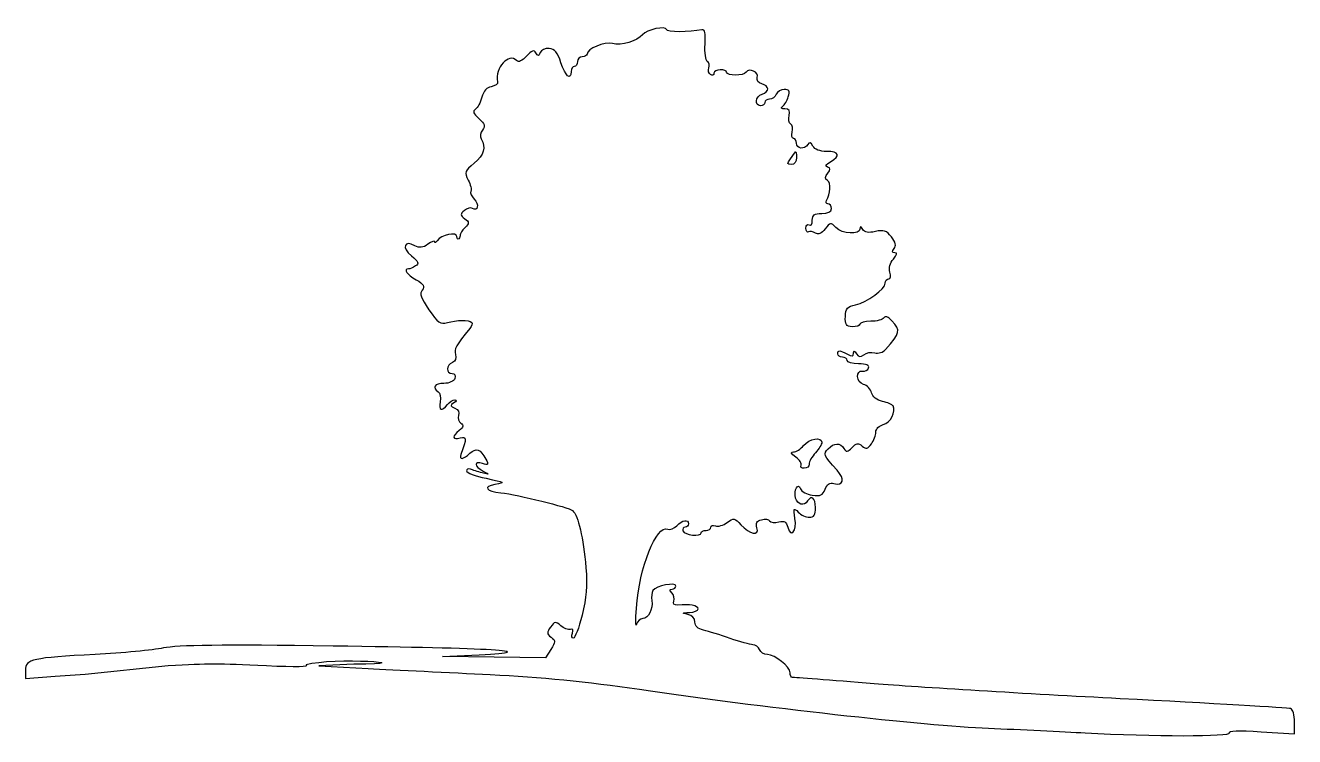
# Model space of a CAD drawing. Header units: centimetres. Extents: x -8.9 to 8.8, y 1 to 11.
import ezdxf

# ---------------------------------------------------------------- set-up
doc = ezdxf.new("R2010")
doc.units = ezdxf.units.CM
doc.header["$MEASUREMENT"] = 0
doc.layers.add('Layer 1', color=7, linetype='Continuous')

msp = doc.modelspace()

# ---------------------------------------------------------------- linework, layer by layer
at = {"layer": 'Layer 1'}
for points, knots in [([(5.89707, 1.06905), (5.59174, 1.0864), (4.98218, 1.11576), (4.5425, 1.13429), (4.5425, 1.13429), (3.66292, 1.17137), (1.31806, 1.43298), (-0.34284, 1.67935), (-0.34284, 1.67935), (-1.08365, 1.78924), (-1.72028, 1.85237), (-2.43021, 1.88636), (-2.43021, 1.88636), (-2.99202, 1.91325), (-3.76147, 1.95119), (-4.14008, 1.97067), (-4.14008, 1.97067), (-4.14008, 1.97067), (-4.82847, 2.00608), (-4.82847, 2.00608), (-4.82847, 2.00608), (-4.82847, 2.00608), (-4.33994, 2.03136), (-4.33994, 2.03136), (-4.33994, 2.03136), (-3.28817, 2.03886), (-4.64489, 2.13424), (-5.00612, 2.02499), (-5.00612, 2.02499), (-4.94871, 1.997), (-5.14509, 1.99226), (-5.56127, 2.0116), (-5.56127, 2.0116), (-6.25288, 2.04373), (-6.35882, 2.04377), (-6.93805, 2.0121), (-6.93805, 2.0121), (-6.93805, 2.0121), (-8.10164, 1.89286), (-8.10164, 1.89286), (-8.10164, 1.89286), (-8.10164, 1.89286), (-8.51911, 1.86262), (-8.51911, 1.86262), (-8.51911, 1.86262), (-8.51911, 1.86262), (-8.93658, 1.83238), (-8.93658, 1.83238), (-8.93658, 1.83238), (-8.93658, 1.83238), (-8.93658, 1.94784), (-8.93658, 1.94784), (-8.93658, 1.94784), (-8.93658, 2.09961), (-8.83531, 2.12237), (-7.95951, 2.16738), (-7.95951, 2.16738), (-7.5809, 2.18684), (-7.15121, 2.22759), (-7.00465, 2.25793), (-7.00465, 2.25793), (-6.80715, 2.29882), (-6.19213, 2.30589), (-4.6286, 2.28525), (-4.6286, 2.28525), (-2.40172, 2.25586), (-1.63989, 2.21063), (-2.58564, 2.16397), (-2.58564, 2.16397), (-2.58564, 2.16397), (-3.09638, 2.13877), (-3.09638, 2.13877), (-3.09638, 2.13877), (-3.09638, 2.13877), (-2.37571, 2.12964), (-2.37571, 2.12964), (-2.37571, 2.12964), (-2.37571, 2.12964), (-1.65504, 2.12051), (-1.65504, 2.12051), (-1.65504, 2.12051), (-1.65504, 2.12051), (-1.58119, 2.23666), (-1.58119, 2.23666), (-1.58119, 2.23666), (-1.51376, 2.34272), (-1.51349, 2.35763), (-1.57812, 2.4083), (-1.57812, 2.4083), (-1.64018, 2.45696), (-1.64103, 2.4746), (-1.58503, 2.55164), (-1.58503, 2.55164), (-1.52712, 2.6313), (-1.51386, 2.63293), (-1.44274, 2.56906), (-1.44274, 2.56906), (-1.3996, 2.53032), (-1.33932, 2.50796), (-1.30877, 2.51936), (-1.30877, 2.51936), (-1.27322, 2.53263), (-1.26294, 2.514), (-1.28021, 2.46762), (-1.28021, 2.46762), (-1.29505, 2.42776), (-1.28893, 2.39514), (-1.26659, 2.39514), (-1.26659, 2.39514), (-1.24426, 2.39514), (-1.18934, 2.54075), (-1.14455, 2.71872), (-1.14455, 2.71872), (-1.08313, 2.96276), (-1.06998, 3.12602), (-1.09105, 3.38285), (-1.09105, 3.38285), (-1.12518, 3.79893), (-1.19892, 4.11472), (-1.27769, 4.1821), (-1.27769, 4.1821), (-1.33462, 4.23079), (-2.0397, 4.4065), (-2.28257, 4.43252), (-2.28257, 4.43252), (-2.49015, 4.45476), (-2.53555, 4.52012), (-2.36358, 4.54913), (-2.36358, 4.54913), (-2.21507, 4.57419), (-2.22052, 4.57804), (-2.48571, 4.63548), (-2.48571, 4.63548), (-2.63838, 4.66855), (-2.76329, 4.71572), (-2.76329, 4.74031), (-2.76329, 4.74031), (-2.76329, 4.7649), (-2.73831, 4.77535), (-2.70777, 4.76352), (-2.70777, 4.76352), (-2.67724, 4.75169), (-2.60229, 4.72878), (-2.54122, 4.71261), (-2.54122, 4.71261), (-2.43227, 4.68375), (-2.43206, 4.6842), (-2.53012, 4.73621), (-2.53012, 4.73621), (-2.65593, 4.80295), (-2.66143, 4.8832), (-2.53741, 4.84264), (-2.53741, 4.84264), (-2.45538, 4.81581), (-2.45032, 4.82302), (-2.49324, 4.90566), (-2.49324, 4.90566), (-2.56554, 5.04488), (-2.62679, 5.06708), (-2.71407, 4.98568), (-2.71407, 4.98568), (-2.80784, 4.89822), (-2.86967, 4.89045), (-2.84075, 4.96975), (-2.84075, 4.96975), (-2.75743, 5.19824), (-2.75856, 5.22564), (-2.85029, 5.20092), (-2.85029, 5.20092), (-2.96145, 5.17096), (-2.96795, 5.22439), (-2.86322, 5.30712), (-2.86322, 5.30712), (-2.8025, 5.35508), (-2.79797, 5.37701), (-2.84252, 5.40737), (-2.84252, 5.40737), (-2.87388, 5.42874), (-2.88772, 5.47797), (-2.87328, 5.51676), (-2.87328, 5.51676), (-2.85725, 5.55981), (-2.87782, 5.59947), (-2.92605, 5.61855), (-2.92605, 5.61855), (-2.99339, 5.64518), (-2.99541, 5.6561), (-2.93971, 5.69241), (-2.93971, 5.69241), (-2.90375, 5.71584), (-2.89687, 5.73533), (-2.92441, 5.73572), (-2.92441, 5.73572), (-2.95195, 5.73609), (-2.99937, 5.70553), (-3.02978, 5.66776), (-3.02978, 5.66776), (-3.11098, 5.56692), (-3.1535, 5.58399), (-3.13047, 5.70817), (-3.13047, 5.70817), (-3.11934, 5.76815), (-3.13211, 5.83116), (-3.15883, 5.84818), (-3.15883, 5.84818), (-3.24899, 5.90561), (-3.20828, 5.96527), (-3.07894, 5.96527), (-3.07894, 5.96527), (-3.0057, 5.96527), (-2.93946, 5.99479), (-2.92489, 6.03393), (-2.92489, 6.03393), (-2.90932, 6.07575), (-2.92481, 6.10259), (-2.96455, 6.10259), (-2.96455, 6.10259), (-3.05163, 6.10259), (-3.04818, 6.22283), (-2.96009, 6.25767), (-2.96009, 6.25767), (-2.91641, 6.27494), (-2.90007, 6.31658), (-2.91629, 6.36926), (-2.91629, 6.36926), (-2.93973, 6.44538), (-2.91074, 6.49811), (-2.71523, 6.73495), (-2.71523, 6.73495), (-2.68789, 6.76807), (-2.67623, 6.80621), (-2.68932, 6.81971), (-2.68932, 6.81971), (-2.72456, 6.85602), (-2.90295, 6.85477), (-3.03073, 6.81731), (-3.03073, 6.81731), (-3.12842, 6.78867), (-3.16128, 6.81163), (-3.2881, 6.99705), (-3.2881, 6.99705), (-3.40222, 7.1639), (-3.42246, 7.22331), (-3.38223, 7.27328), (-3.38223, 7.27328), (-3.34134, 7.32405), (-3.35886, 7.35329), (-3.46877, 7.41777), (-3.46877, 7.41777), (-3.59808, 7.49362), (-3.64897, 7.56638), (-3.57382, 7.56796), (-3.57382, 7.56796), (-3.5555, 7.56833), (-3.5113, 7.5877), (-3.4756, 7.61097), (-3.4756, 7.61097), (-3.4223, 7.64571), (-3.4328, 7.67121), (-3.53428, 7.75347), (-3.53428, 7.75347), (-3.6736, 7.86641), (-3.63535, 7.97671), (-3.48552, 7.89407), (-3.48552, 7.89407), (-3.42073, 7.85833), (-3.37459, 7.8637), (-3.3031, 7.91531), (-3.3031, 7.91531), (-3.25047, 7.9533), (-3.2071, 7.96777), (-3.20673, 7.94746), (-3.20673, 7.94746), (-3.20638, 7.92715), (-3.19117, 7.93465), (-3.17298, 7.96412), (-3.17298, 7.96412), (-3.12247, 8.04596), (-2.89653, 8.0935), (-2.89653, 8.0223), (-2.89653, 8.0223), (-2.89653, 7.9902), (-2.88487, 7.97595), (-2.87062, 7.99064), (-2.87062, 7.99064), (-2.85637, 8.00532), (-2.84709, 8.03009), (-2.85, 8.04567), (-2.85, 8.04567), (-2.85291, 8.06125), (-2.82381, 8.10645), (-2.78533, 8.1461), (-2.78533, 8.1461), (-2.72166, 8.21172), (-2.72188, 8.2231), (-2.78776, 8.27274), (-2.78776, 8.27274), (-2.85289, 8.32182), (-2.85326, 8.33317), (-2.79146, 8.38603), (-2.79146, 8.38603), (-2.75368, 8.41834), (-2.7033, 8.43237), (-2.67949, 8.4172), (-2.67949, 8.4172), (-2.60258, 8.36821), (-2.58261, 8.47299), (-2.65469, 8.54728), (-2.65469, 8.54728), (-2.69311, 8.58688), (-2.7143, 8.63636), (-2.70178, 8.65724), (-2.70178, 8.65724), (-2.68926, 8.67812), (-2.70581, 8.74843), (-2.73857, 8.8135), (-2.73857, 8.8135), (-2.79425, 8.92411), (-2.78881, 8.93944), (-2.65482, 9.04954), (-2.65482, 9.04954), (-2.51585, 9.16373), (-2.48597, 9.26891), (-2.55826, 9.38946), (-2.55826, 9.38946), (-2.57765, 9.4218), (-2.56908, 9.47794), (-2.53905, 9.51523), (-2.53905, 9.51523), (-2.49493, 9.57002), (-2.5043, 9.60001), (-2.58932, 9.676), (-2.58932, 9.676), (-2.66678, 9.74524), (-2.67934, 9.77864), (-2.63785, 9.80507), (-2.63785, 9.80507), (-2.60706, 9.82468), (-2.56639, 9.90076), (-2.54746, 9.97413), (-2.54746, 9.97413), (-2.52464, 10.06261), (-2.47999, 10.11252), (-2.41491, 10.12233), (-2.41491, 10.12233), (-2.36093, 10.13046), (-2.32146, 10.16136), (-2.32718, 10.19099), (-2.32718, 10.19099), (-2.3652, 10.38771), (-2.17302, 10.60229), (-2.06162, 10.48749), (-2.06162, 10.48749), (-2.03393, 10.45895), (-1.98451, 10.48096), (-1.92265, 10.54938), (-1.92265, 10.54938), (-1.84827, 10.63166), (-1.8185, 10.64196), (-1.79042, 10.59513), (-1.79042, 10.59513), (-1.7609, 10.5459), (-1.74967, 10.54678), (-1.72991, 10.59985), (-1.72991, 10.59985), (-1.71657, 10.63569), (-1.65997, 10.66154), (-1.60413, 10.6573), (-1.60413, 10.6573), (-1.5271, 10.65145), (-1.48772, 10.60353), (-1.44086, 10.45867), (-1.44086, 10.45867), (-1.38029, 10.27141), (-1.29768, 10.20087), (-1.29768, 10.3364), (-1.29768, 10.3364), (-1.29768, 10.37416), (-1.2777, 10.40506), (-1.25327, 10.40506), (-1.25327, 10.40506), (-1.22884, 10.40506), (-1.20886, 10.43596), (-1.20886, 10.47372), (-1.20886, 10.47372), (-1.20886, 10.51148), (-1.17888, 10.54238), (-1.14224, 10.54238), (-1.14224, 10.54238), (-1.1056, 10.54238), (-1.07562, 10.55854), (-1.07562, 10.57828), (-1.07562, 10.57828), (-1.07562, 10.6536), (-0.82984, 10.75664), (-0.72032, 10.72723), (-0.72032, 10.72723), (-0.59831, 10.69446), (-0.36816, 10.76182), (-0.2984, 10.85072), (-0.2984, 10.85072), (-0.24269, 10.92172), (0.03469, 10.98141), (0.03469, 10.9224), (0.03469, 10.9224), (0.03469, 10.88486), (0.36052, 10.88264), (0.5315, 10.91902), (0.5315, 10.91902), (0.57447, 10.92816), (0.58643, 10.87515), (0.57691, 10.71789), (0.57691, 10.71789), (0.5698, 10.60044), (0.58391, 10.49165), (0.60828, 10.47613), (0.60828, 10.47613), (0.63265, 10.46061), (0.6421, 10.41976), (0.62929, 10.38535), (0.62929, 10.38535), (0.61648, 10.35094), (0.62736, 10.30919), (0.65344, 10.29257), (0.65344, 10.29257), (0.67953, 10.27595), (0.70088, 10.28417), (0.70088, 10.31083), (0.70088, 10.31083), (0.70088, 10.33749), (0.74085, 10.3593), (0.7897, 10.3593), (0.7897, 10.3593), (0.83856, 10.3593), (0.87854, 10.34385), (0.87856, 10.32497), (0.87856, 10.32497), (0.87856, 10.27103), (1.11918, 10.27047), (1.15148, 10.32433), (1.15148, 10.32433), (1.1932, 10.39391), (1.33643, 10.32502), (1.30812, 10.24899), (1.30812, 10.24899), (1.29408, 10.21129), (1.31943, 10.17578), (1.37013, 10.16212), (1.37013, 10.16212), (1.47864, 10.13288), (1.48104, 10.05329), (1.37446, 10.01843), (1.37446, 10.01843), (1.28113, 9.9879), (1.26309, 9.85581), (1.35225, 9.85581), (1.35225, 9.85581), (1.38482, 9.85581), (1.41147, 9.87641), (1.41147, 9.90158), (1.41147, 9.90158), (1.41147, 9.92675), (1.44208, 9.94735), (1.47948, 9.94735), (1.47948, 9.94735), (1.51689, 9.94735), (1.559, 9.97825), (1.57306, 10.01601), (1.57306, 10.01601), (1.58712, 10.05377), (1.6378, 10.08467), (1.68569, 10.08467), (1.68569, 10.08467), (1.75561, 10.08467), (1.76662, 10.06439), (1.74157, 9.98169), (1.74157, 9.98169), (1.72442, 9.92505), (1.6881, 9.86357), (1.66086, 9.84508), (1.66086, 9.84508), (1.63053, 9.82449), (1.64346, 9.81118), (1.69423, 9.81075), (1.69423, 9.81075), (1.75513, 9.81023), (1.77097, 9.78577), (1.75391, 9.71855), (1.75391, 9.71855), (1.74114, 9.66823), (1.75054, 9.61441), (1.7748, 9.59896), (1.7748, 9.59896), (1.79906, 9.58351), (1.80905, 9.53199), (1.797, 9.48449), (1.797, 9.48449), (1.78495, 9.43698), (1.7932, 9.39811), (1.81534, 9.39811), (1.81534, 9.39811), (1.83748, 9.39811), (1.85559, 9.36721), (1.85559, 9.32945), (1.85559, 9.32945), (1.85559, 9.24927), (1.96937, 9.2371), (2.01456, 9.31244), (2.01456, 9.31244), (2.03573, 9.34775), (2.05833, 9.34051), (2.08601, 9.28955), (2.08601, 9.28955), (2.11121, 9.24315), (2.18432, 9.21502), (2.27972, 9.21502), (2.27972, 9.21502), (2.45526, 9.21502), (2.47876, 9.15196), (2.33314, 9.07165), (2.33314, 9.07165), (2.26858, 9.03604), (2.25355, 9.00965), (2.29058, 8.99693), (2.29058, 8.99693), (2.33602, 8.98132), (2.33658, 8.96329), (2.29332, 8.90957), (2.29332, 8.90957), (2.25209, 8.85837), (2.25144, 8.83383), (2.29065, 8.80886), (2.29065, 8.80886), (2.34078, 8.77693), (2.33345, 8.62174), (2.27741, 8.52829), (2.27741, 8.52829), (2.26237, 8.50321), (2.27123, 8.48269), (2.2971, 8.48269), (2.2971, 8.48269), (2.32297, 8.48269), (2.34413, 8.45179), (2.34413, 8.41403), (2.34413, 8.41403), (2.34413, 8.36826), (2.29972, 8.34537), (2.21089, 8.34537), (2.21089, 8.34537), (2.10599, 8.34537), (2.07765, 8.32533), (2.07765, 8.25113), (2.07765, 8.25113), (2.07765, 8.1993), (2.05766, 8.16962), (2.03324, 8.18517), (2.03324, 8.18517), (2.00881, 8.20073), (1.98883, 8.18013), (1.98883, 8.1394), (1.98883, 8.1394), (1.98883, 8.09867), (2.00477, 8.0755), (2.02426, 8.08791), (2.02426, 8.08791), (2.04375, 8.10032), (2.08697, 8.0931), (2.12032, 8.07186), (2.12032, 8.07186), (2.16057, 8.04622), (2.20645, 8.0657), (2.25682, 8.12981), (2.25682, 8.12981), (2.32823, 8.2207), (2.33713, 8.2218), (2.4082, 8.14856), (2.4082, 8.14856), (2.49594, 8.05814), (2.74351, 8.04297), (2.74452, 8.12796), (2.74452, 8.12796), (2.74502, 8.17005), (2.75529, 8.16876), (2.78338, 8.12307), (2.78338, 8.12307), (2.80984, 8.08003), (2.86447, 8.07068), (2.9613, 8.09259), (2.9613, 8.09259), (3.07568, 8.11848), (3.11629, 8.10483), (3.18506, 8.01738), (3.18506, 8.01738), (3.24508, 7.94106), (3.25594, 7.8942), (3.22308, 7.85333), (3.22308, 7.85333), (3.1904, 7.81268), (3.1935, 7.79612), (3.23381, 7.79612), (3.23381, 7.79612), (3.27266, 7.79612), (3.26612, 7.76831), (3.21304, 7.70786), (3.21304, 7.70786), (3.16353, 7.65148), (3.14608, 7.58535), (3.16474, 7.52478), (3.16474, 7.52478), (3.18183, 7.46929), (3.17428, 7.42996), (3.14654, 7.42996), (3.14654, 7.42996), (3.12047, 7.42996), (3.09913, 7.40294), (3.09913, 7.36991), (3.09913, 7.36991), (3.09913, 7.28609), (2.84382, 7.10035), (2.68159, 7.06616), (2.68159, 7.06616), (2.56988, 7.04261), (2.54538, 7.01422), (2.53991, 6.90199), (2.53991, 6.90199), (2.53443, 6.78946), (2.55128, 6.76516), (2.63856, 6.75968), (2.63856, 6.75968), (2.69646, 6.75605), (2.74383, 6.7715), (2.74383, 6.79401), (2.74383, 6.79401), (2.74383, 6.81652), (2.8126, 6.83494), (2.89665, 6.83494), (2.89665, 6.83494), (2.9807, 6.83494), (3.06275, 6.85709), (3.07898, 6.88416), (3.07898, 6.88416), (3.09791, 6.91572), (3.13867, 6.89999), (3.19263, 6.8403), (3.19263, 6.8403), (3.31592, 6.70392), (3.3094, 6.67464), (3.1036, 6.44074), (3.1036, 6.44074), (3.06794, 6.40021), (3.00269, 6.38057), (2.95047, 6.39464), (2.95047, 6.39464), (2.90042, 6.40813), (2.83193, 6.39561), (2.79826, 6.36681), (2.79826, 6.36681), (2.75151, 6.32683), (2.72752, 6.32998), (2.6967, 6.38017), (2.6967, 6.38017), (2.6672, 6.42822), (2.65617, 6.43007), (2.65567, 6.38706), (2.65567, 6.38706), (2.65517, 6.34311), (2.63327, 6.34021), (2.56909, 6.37562), (2.56909, 6.37562), (2.46167, 6.43487), (2.43294, 6.43521), (2.43294, 6.37723), (2.43294, 6.37723), (2.43294, 6.35206), (2.46292, 6.33146), (2.49956, 6.33146), (2.49956, 6.33146), (2.5362, 6.33146), (2.56618, 6.31086), (2.56618, 6.28569), (2.56618, 6.28569), (2.56618, 6.26052), (2.63779, 6.23992), (2.72532, 6.23992), (2.72532, 6.23992), (2.83338, 6.23992), (2.87823, 6.22155), (2.86505, 6.18271), (2.86505, 6.18271), (2.85437, 6.15124), (2.81698, 6.13054), (2.78196, 6.13671), (2.78196, 6.13671), (2.68107, 6.15448), (2.69308, 5.97768), (2.79462, 5.95031), (2.79462, 5.95031), (2.84359, 5.93711), (2.89419, 5.88477), (2.90708, 5.83399), (2.90708, 5.83399), (2.92106, 5.77891), (2.98223, 5.72996), (3.05872, 5.71264), (3.05872, 5.71264), (3.12924, 5.69668), (3.19619, 5.66818), (3.2075, 5.64931), (3.2075, 5.64931), (3.25343, 5.57271), (3.17063, 5.4133), (3.07161, 5.38769), (3.07161, 5.38769), (3.01211, 5.3723), (2.96589, 5.32632), (2.96589, 5.28251), (2.96589, 5.28251), (2.96589, 5.2397), (2.93807, 5.16547), (2.90408, 5.11756), (2.90408, 5.11756), (2.85351, 5.04628), (2.83013, 5.04082), (2.77555, 5.08751), (2.77555, 5.08751), (2.72139, 5.13384), (2.69465, 5.12996), (2.63348, 5.06692), (2.63348, 5.06692), (2.56999, 5.00149), (2.55202, 4.99944), (2.51936, 5.0539), (2.51936, 5.0539), (2.46915, 5.13763), (2.38367, 5.13608), (2.29843, 5.04988), (2.29843, 5.04988), (2.22607, 4.97672), (2.23296, 4.9603), (2.42424, 4.74978), (2.42424, 4.74978), (2.53754, 4.62509), (2.51473, 4.52565), (2.38109, 4.56167), (2.38109, 4.56167), (2.32035, 4.57804), (2.28355, 4.55432), (2.25668, 4.48147), (2.25668, 4.48147), (2.2254, 4.39668), (2.19316, 4.38186), (2.07794, 4.39928), (2.07794, 4.39928), (2.00063, 4.41097), (1.92618, 4.45059), (1.91251, 4.48731), (1.91251, 4.48731), (1.87655, 4.58388), (1.81581, 4.46942), (1.84402, 4.35825), (1.84402, 4.35825), (1.86746, 4.26586), (1.96569, 4.24192), (2.01104, 4.31755), (2.01104, 4.31755), (2.06514, 4.40777), (2.12207, 4.36084), (2.12207, 4.22601), (2.12207, 4.22601), (2.12207, 4.12091), (2.10198, 4.0887), (2.03642, 4.0887), (2.03642, 4.0887), (1.98931, 4.0887), (1.91922, 4.12121), (1.88067, 4.16095), (1.88067, 4.16095), (1.81681, 4.22677), (1.81276, 4.21898), (1.8352, 4.07346), (1.8352, 4.07346), (1.86288, 3.89395), (1.77682, 3.7875), (1.73554, 3.95019), (1.73554, 3.95019), (1.71596, 4.02735), (1.68729, 4.04379), (1.60801, 4.02328), (1.60801, 4.02328), (1.55176, 4.00873), (1.49451, 4.01557), (1.48077, 4.03847), (1.48077, 4.03847), (1.46704, 4.06137), (1.41529, 4.06919), (1.36577, 4.05585), (1.36577, 4.05585), (1.30043, 4.03824), (1.28324, 4.00724), (1.30309, 3.94279), (1.30309, 3.94279), (1.34068, 3.82074), (1.1978, 3.84782), (1.07704, 3.98563), (1.07704, 3.98563), (0.99265, 4.08194), (0.98043, 4.08388), (0.88623, 4.01588), (0.88623, 4.01588), (0.83088, 3.97592), (0.75653, 3.95472), (0.72103, 3.96876), (0.72103, 3.96876), (0.68552, 3.9828), (0.65647, 3.97434), (0.65647, 3.94996), (0.65647, 3.94996), (0.65647, 3.92558), (0.62649, 3.90563), (0.58985, 3.90563), (0.58985, 3.90563), (0.55321, 3.90563), (0.52323, 3.8895), (0.52323, 3.86979), (0.52323, 3.86979), (0.52323, 3.81281), (0.28571, 3.83899), (0.2666, 3.89808), (0.2666, 3.89808), (0.25711, 3.92741), (0.271, 3.95141), (0.29747, 3.95141), (0.29747, 3.95141), (0.32393, 3.95141), (0.34558, 3.97201), (0.34558, 3.99718), (0.34558, 3.99718), (0.34558, 4.06572), (0.25955, 4.05236), (0.18124, 3.97166), (0.18124, 3.97166), (0.1432, 3.93245), (0.08679, 3.91037), (0.0559, 3.92258), (0.0559, 3.92258), (-0.10523, 3.9863), (-0.34421, 3.38678), (-0.38459, 2.81753), (-0.38459, 2.81753), (-0.3966, 2.64818), (-0.39565, 2.54566), (-0.38247, 2.58971), (-0.38247, 2.58971), (-0.36929, 2.63376), (-0.33069, 2.66981), (-0.29671, 2.66981), (-0.29671, 2.66981), (-0.21763, 2.66981), (-0.15002, 2.80325), (-0.16892, 2.92202), (-0.16892, 2.92202), (-0.17697, 2.97263), (-0.16942, 3.03633), (-0.15216, 3.06358), (-0.15216, 3.06358), (-0.11035, 3.12953), (0.16792, 3.18413), (0.16792, 3.12637), (0.16792, 3.12637), (0.16792, 3.10183), (0.14394, 3.08174), (0.11462, 3.08174), (0.11462, 3.08174), (0.07523, 3.08174), (0.07433, 3.06834), (0.11115, 3.03039), (0.11115, 3.03039), (0.13855, 3.00215), (0.15035, 2.9505), (0.13736, 2.91561), (0.13736, 2.91561), (0.12199, 2.87432), (0.14257, 2.85483), (0.19634, 2.85978), (0.19634, 2.85978), (0.35819, 2.87468), (0.4788, 2.85219), (0.4788, 2.80711), (0.4788, 2.80711), (0.4788, 2.78194), (0.42384, 2.75853), (0.35667, 2.75511), (0.35667, 2.75511), (0.25195, 2.74977), (0.24879, 2.74605), (0.33446, 2.72904), (0.33446, 2.72904), (0.39652, 2.71672), (0.43439, 2.67605), (0.43439, 2.62172), (0.43439, 2.62172), (0.43439, 2.5633), (0.47497, 2.52531), (0.55652, 2.50738), (0.55652, 2.50738), (0.62369, 2.49261), (0.79063, 2.44073), (0.92748, 2.39208), (0.92748, 2.39208), (1.06434, 2.34343), (1.20709, 2.30363), (1.24472, 2.30363), (1.24472, 2.30363), (1.28235, 2.30363), (1.32463, 2.27273), (1.33869, 2.23497), (1.33869, 2.23497), (1.35275, 2.19721), (1.40216, 2.16631), (1.44848, 2.16631), (1.44848, 2.16631), (1.55564, 2.16631), (1.76675, 1.99713), (1.76675, 1.91125), (1.76675, 1.91125), (1.76675, 1.87532), (1.78174, 1.84582), (1.80006, 1.8457), (1.80006, 1.8457), (1.81838, 1.84557), (2.33301, 1.8054), (2.94367, 1.7564), (2.94367, 1.7564), (3.55434, 1.7074), (5.10321, 1.61343), (6.38562, 1.54756), (6.38562, 1.54756), (7.66802, 1.4817), (8.74224, 1.41954), (8.77278, 1.40944), (8.77278, 1.40944), (8.8039, 1.39914), (8.82829, 1.31709), (8.82829, 1.2227), (8.82829, 1.2227), (8.82829, 1.2227), (8.82829, 1.05432), (8.82829, 1.05432), (8.82829, 1.05432), (8.82829, 1.05432), (8.35833, 1.08563), (8.35833, 1.08563), (8.35833, 1.08563), (8.0379, 1.10698), (7.89743, 1.10184), (7.91683, 1.06949), (7.91683, 1.06949), (7.94875, 1.01626), (6.8307, 1.01603), (5.89709, 1.06908), (5.89709, 1.06908), (5.89709, 1.06908), (5.89708, 1.06908), (5.89708, 1.06908), (5.89708, 1.06908), (5.89708, 1.06908), (5.89707, 1.06905), (5.89707, 1.06905)], [0, 0, 0, 0, 0.00411523, 0.00411523, 0.00411523, 0.00411523, 0.00823045, 0.00823045, 0.00823045, 0.00823045, 0.01234568, 0.01234568, 0.01234568, 0.01234568, 0.01646091, 0.01646091, 0.01646091, 0.01646091, 0.02057613, 0.02057613, 0.02057613, 0.02057613, 0.02469136, 0.02469136, 0.02469136, 0.02469136, 0.02880658, 0.02880658, 0.02880658, 0.02880658, 0.03292181, 0.03292181, 0.03292181, 0.03292181, 0.03703704, 0.03703704, 0.03703704, 0.03703704, 0.04115226, 0.04115226, 0.04115226, 0.04115226, 0.04526749, 0.04526749, 0.04526749, 0.04526749, 0.04938272, 0.04938272, 0.04938272, 0.04938272, 0.05349794, 0.05349794, 0.05349794, 0.05349794, 0.05761317, 0.05761317, 0.05761317, 0.05761317, 0.0617284, 0.0617284, 0.0617284, 0.0617284, 0.06584362, 0.06584362, 0.06584362, 0.06584362, 0.06995885, 0.06995885, 0.06995885, 0.06995885, 0.07407407, 0.07407407, 0.07407407, 0.07407407, 0.0781893, 0.0781893, 0.0781893, 0.0781893, 0.08230453, 0.08230453, 0.08230453, 0.08230453, 0.08641975, 0.08641975, 0.08641975, 0.08641975, 0.09053498, 0.09053498, 0.09053498, 0.09053498, 0.09465021, 0.09465021, 0.09465021, 0.09465021, 0.09876543, 0.09876543, 0.09876543, 0.09876543, 0.10288066, 0.10288066, 0.10288066, 0.10288066, 0.10699588, 0.10699588, 0.10699588, 0.10699588, 0.11111111, 0.11111111, 0.11111111, 0.11111111, 0.11522634, 0.11522634, 0.11522634, 0.11522634, 0.11934156, 0.11934156, 0.11934156, 0.11934156, 0.12345679, 0.12345679, 0.12345679, 0.12345679, 0.12757202, 0.12757202, 0.12757202, 0.12757202, 0.13168724, 0.13168724, 0.13168724, 0.13168724, 0.13580247, 0.13580247, 0.13580247, 0.13580247, 0.1399177, 0.1399177, 0.1399177, 0.1399177, 0.14403292, 0.14403292, 0.14403292, 0.14403292, 0.14814815, 0.14814815, 0.14814815, 0.14814815, 0.15226337, 0.15226337, 0.15226337, 0.15226337, 0.1563786, 0.1563786, 0.1563786, 0.1563786, 0.16049383, 0.16049383, 0.16049383, 0.16049383, 0.16460905, 0.16460905, 0.16460905, 0.16460905, 0.16872428, 0.16872428, 0.16872428, 0.16872428, 0.17283951, 0.17283951, 0.17283951, 0.17283951, 0.17695473, 0.17695473, 0.17695473, 0.17695473, 0.18106996, 0.18106996, 0.18106996, 0.18106996, 0.18518519, 0.18518519, 0.18518519, 0.18518519, 0.18930041, 0.18930041, 0.18930041, 0.18930041, 0.19341564, 0.19341564, 0.19341564, 0.19341564, 0.19753086, 0.19753086, 0.19753086, 0.19753086, 0.20164609, 0.20164609, 0.20164609, 0.20164609, 0.20576132, 0.20576132, 0.20576132, 0.20576132, 0.20987654, 0.20987654, 0.20987654, 0.20987654, 0.21399177, 0.21399177, 0.21399177, 0.21399177, 0.218107, 0.218107, 0.218107, 0.218107, 0.22222222, 0.22222222, 0.22222222, 0.22222222, 0.22633745, 0.22633745, 0.22633745, 0.22633745, 0.23045267, 0.23045267, 0.23045267, 0.23045267, 0.2345679, 0.2345679, 0.2345679, 0.2345679, 0.23868313, 0.23868313, 0.23868313, 0.23868313, 0.24279835, 0.24279835, 0.24279835, 0.24279835, 0.24691358, 0.24691358, 0.24691358, 0.24691358, 0.25102881, 0.25102881, 0.25102881, 0.25102881, 0.25514403, 0.25514403, 0.25514403, 0.25514403, 0.25925926, 0.25925926, 0.25925926, 0.25925926, 0.26337449, 0.26337449, 0.26337449, 0.26337449, 0.26748971, 0.26748971, 0.26748971, 0.26748971, 0.27160494, 0.27160494, 0.27160494, 0.27160494, 0.27572016, 0.27572016, 0.27572016, 0.27572016, 0.27983539, 0.27983539, 0.27983539, 0.27983539, 0.28395062, 0.28395062, 0.28395062, 0.28395062, 0.28806584, 0.28806584, 0.28806584, 0.28806584, 0.29218107, 0.29218107, 0.29218107, 0.29218107, 0.2962963, 0.2962963, 0.2962963, 0.2962963, 0.30041152, 0.30041152, 0.30041152, 0.30041152, 0.30452675, 0.30452675, 0.30452675, 0.30452675, 0.30864198, 0.30864198, 0.30864198, 0.30864198, 0.3127572, 0.3127572, 0.3127572, 0.3127572, 0.31687243, 0.31687243, 0.31687243, 0.31687243, 0.32098765, 0.32098765, 0.32098765, 0.32098765, 0.32510288, 0.32510288, 0.32510288, 0.32510288, 0.32921811, 0.32921811, 0.32921811, 0.32921811, 0.33333333, 0.33333333, 0.33333333, 0.33333333, 0.33744856, 0.33744856, 0.33744856, 0.33744856, 0.34156379, 0.34156379, 0.34156379, 0.34156379, 0.34567901, 0.34567901, 0.34567901, 0.34567901, 0.34979424, 0.34979424, 0.34979424, 0.34979424, 0.35390947, 0.35390947, 0.35390947, 0.35390947, 0.35802469, 0.35802469, 0.35802469, 0.35802469, 0.36213992, 0.36213992, 0.36213992, 0.36213992, 0.36625514, 0.36625514, 0.36625514, 0.36625514, 0.37037037, 0.37037037, 0.37037037, 0.37037037, 0.3744856, 0.3744856, 0.3744856, 0.3744856, 0.37860082, 0.37860082, 0.37860082, 0.37860082, 0.38271605, 0.38271605, 0.38271605, 0.38271605, 0.38683128, 0.38683128, 0.38683128, 0.38683128, 0.3909465, 0.3909465, 0.3909465, 0.3909465, 0.39506173, 0.39506173, 0.39506173, 0.39506173, 0.39917695, 0.39917695, 0.39917695, 0.39917695, 0.40329218, 0.40329218, 0.40329218, 0.40329218, 0.40740741, 0.40740741, 0.40740741, 0.40740741, 0.41152263, 0.41152263, 0.41152263, 0.41152263, 0.41563786, 0.41563786, 0.41563786, 0.41563786, 0.41975309, 0.41975309, 0.41975309, 0.41975309, 0.42386831, 0.42386831, 0.42386831, 0.42386831, 0.42798354, 0.42798354, 0.42798354, 0.42798354, 0.43209877, 0.43209877, 0.43209877, 0.43209877, 0.43621399, 0.43621399, 0.43621399, 0.43621399, 0.44032922, 0.44032922, 0.44032922, 0.44032922, 0.44444444, 0.44444444, 0.44444444, 0.44444444, 0.44855967, 0.44855967, 0.44855967, 0.44855967, 0.4526749, 0.4526749, 0.4526749, 0.4526749, 0.45679012, 0.45679012, 0.45679012, 0.45679012, 0.46090535, 0.46090535, 0.46090535, 0.46090535, 0.46502058, 0.46502058, 0.46502058, 0.46502058, 0.4691358, 0.4691358, 0.4691358, 0.4691358, 0.47325103, 0.47325103, 0.47325103, 0.47325103, 0.47736626, 0.47736626, 0.47736626, 0.47736626, 0.48148148, 0.48148148, 0.48148148, 0.48148148, 0.48559671, 0.48559671, 0.48559671, 0.48559671, 0.48971193, 0.48971193, 0.48971193, 0.48971193, 0.49382716, 0.49382716, 0.49382716, 0.49382716, 0.49794239, 0.49794239, 0.49794239, 0.49794239, 0.50205761, 0.50205761, 0.50205761, 0.50205761, 0.50617284, 0.50617284, 0.50617284, 0.50617284, 0.51028807, 0.51028807, 0.51028807, 0.51028807, 0.51440329, 0.51440329, 0.51440329, 0.51440329, 0.51851852, 0.51851852, 0.51851852, 0.51851852, 0.52263374, 0.52263374, 0.52263374, 0.52263374, 0.52674897, 0.52674897, 0.52674897, 0.52674897, 0.5308642, 0.5308642, 0.5308642, 0.5308642, 0.53497942, 0.53497942, 0.53497942, 0.53497942, 0.53909465, 0.53909465, 0.53909465, 0.53909465, 0.54320988, 0.54320988, 0.54320988, 0.54320988, 0.5473251, 0.5473251, 0.5473251, 0.5473251, 0.55144033, 0.55144033, 0.55144033, 0.55144033, 0.55555556, 0.55555556, 0.55555556, 0.55555556, 0.55967078, 0.55967078, 0.55967078, 0.55967078, 0.56378601, 0.56378601, 0.56378601, 0.56378601, 0.56790123, 0.56790123, 0.56790123, 0.56790123, 0.57201646, 0.57201646, 0.57201646, 0.57201646, 0.57613169, 0.57613169, 0.57613169, 0.57613169, 0.58024691, 0.58024691, 0.58024691, 0.58024691, 0.58436214, 0.58436214, 0.58436214, 0.58436214, 0.58847737, 0.58847737, 0.58847737, 0.58847737, 0.59259259, 0.59259259, 0.59259259, 0.59259259, 0.59670782, 0.59670782, 0.59670782, 0.59670782, 0.60082305, 0.60082305, 0.60082305, 0.60082305, 0.60493827, 0.60493827, 0.60493827, 0.60493827, 0.6090535, 0.6090535, 0.6090535, 0.6090535, 0.61316872, 0.61316872, 0.61316872, 0.61316872, 0.61728395, 0.61728395, 0.61728395, 0.61728395, 0.62139918, 0.62139918, 0.62139918, 0.62139918, 0.6255144, 0.6255144, 0.6255144, 0.6255144, 0.62962963, 0.62962963, 0.62962963, 0.62962963, 0.63374486, 0.63374486, 0.63374486, 0.63374486, 0.63786008, 0.63786008, 0.63786008, 0.63786008, 0.64197531, 0.64197531, 0.64197531, 0.64197531, 0.64609053, 0.64609053, 0.64609053, 0.64609053, 0.65020576, 0.65020576, 0.65020576, 0.65020576, 0.65432099, 0.65432099, 0.65432099, 0.65432099, 0.65843621, 0.65843621, 0.65843621, 0.65843621, 0.66255144, 0.66255144, 0.66255144, 0.66255144, 0.66666667, 0.66666667, 0.66666667, 0.66666667, 0.67078189, 0.67078189, 0.67078189, 0.67078189, 0.67489712, 0.67489712, 0.67489712, 0.67489712, 0.67901235, 0.67901235, 0.67901235, 0.67901235, 0.68312757, 0.68312757, 0.68312757, 0.68312757, 0.6872428, 0.6872428, 0.6872428, 0.6872428, 0.69135802, 0.69135802, 0.69135802, 0.69135802, 0.69547325, 0.69547325, 0.69547325, 0.69547325, 0.69958848, 0.69958848, 0.69958848, 0.69958848, 0.7037037, 0.7037037, 0.7037037, 0.7037037, 0.70781893, 0.70781893, 0.70781893, 0.70781893, 0.71193416, 0.71193416, 0.71193416, 0.71193416, 0.71604938, 0.71604938, 0.71604938, 0.71604938, 0.72016461, 0.72016461, 0.72016461, 0.72016461, 0.72427984, 0.72427984, 0.72427984, 0.72427984, 0.72839506, 0.72839506, 0.72839506, 0.72839506, 0.73251029, 0.73251029, 0.73251029, 0.73251029, 0.73662551, 0.73662551, 0.73662551, 0.73662551, 0.74074074, 0.74074074, 0.74074074, 0.74074074, 0.74485597, 0.74485597, 0.74485597, 0.74485597, 0.74897119, 0.74897119, 0.74897119, 0.74897119, 0.75308642, 0.75308642, 0.75308642, 0.75308642, 0.75720165, 0.75720165, 0.75720165, 0.75720165, 0.76131687, 0.76131687, 0.76131687, 0.76131687, 0.7654321, 0.7654321, 0.7654321, 0.7654321, 0.76954733, 0.76954733, 0.76954733, 0.76954733, 0.77366255, 0.77366255, 0.77366255, 0.77366255, 0.77777778, 0.77777778, 0.77777778, 0.77777778, 0.781893, 0.781893, 0.781893, 0.781893, 0.78600823, 0.78600823, 0.78600823, 0.78600823, 0.79012346, 0.79012346, 0.79012346, 0.79012346, 0.79423868, 0.79423868, 0.79423868, 0.79423868, 0.79835391, 0.79835391, 0.79835391, 0.79835391, 0.80246914, 0.80246914, 0.80246914, 0.80246914, 0.80658436, 0.80658436, 0.80658436, 0.80658436, 0.81069959, 0.81069959, 0.81069959, 0.81069959, 0.81481481, 0.81481481, 0.81481481, 0.81481481, 0.81893004, 0.81893004, 0.81893004, 0.81893004, 0.82304527, 0.82304527, 0.82304527, 0.82304527, 0.82716049, 0.82716049, 0.82716049, 0.82716049, 0.83127572, 0.83127572, 0.83127572, 0.83127572, 0.83539095, 0.83539095, 0.83539095, 0.83539095, 0.83950617, 0.83950617, 0.83950617, 0.83950617, 0.8436214, 0.8436214, 0.8436214, 0.8436214, 0.84773663, 0.84773663, 0.84773663, 0.84773663, 0.85185185, 0.85185185, 0.85185185, 0.85185185, 0.85596708, 0.85596708, 0.85596708, 0.85596708, 0.8600823, 0.8600823, 0.8600823, 0.8600823, 0.86419753, 0.86419753, 0.86419753, 0.86419753, 0.86831276, 0.86831276, 0.86831276, 0.86831276, 0.87242798, 0.87242798, 0.87242798, 0.87242798, 0.87654321, 0.87654321, 0.87654321, 0.87654321, 0.88065844, 0.88065844, 0.88065844, 0.88065844, 0.88477366, 0.88477366, 0.88477366, 0.88477366, 0.88888889, 0.88888889, 0.88888889, 0.88888889, 0.89300412, 0.89300412, 0.89300412, 0.89300412, 0.89711934, 0.89711934, 0.89711934, 0.89711934, 0.90123457, 0.90123457, 0.90123457, 0.90123457, 0.90534979, 0.90534979, 0.90534979, 0.90534979, 0.90946502, 0.90946502, 0.90946502, 0.90946502, 0.91358025, 0.91358025, 0.91358025, 0.91358025, 0.91769547, 0.91769547, 0.91769547, 0.91769547, 0.9218107, 0.9218107, 0.9218107, 0.9218107, 0.92592593, 0.92592593, 0.92592593, 0.92592593, 0.93004115, 0.93004115, 0.93004115, 0.93004115, 0.93415638, 0.93415638, 0.93415638, 0.93415638, 0.9382716, 0.9382716, 0.9382716, 0.9382716, 0.94238683, 0.94238683, 0.94238683, 0.94238683, 0.94650206, 0.94650206, 0.94650206, 0.94650206, 0.95061728, 0.95061728, 0.95061728, 0.95061728, 0.95473251, 0.95473251, 0.95473251, 0.95473251, 0.95884774, 0.95884774, 0.95884774, 0.95884774, 0.96296296, 0.96296296, 0.96296296, 0.96296296, 0.96707819, 0.96707819, 0.96707819, 0.96707819, 0.97119342, 0.97119342, 0.97119342, 0.97119342, 0.97530864, 0.97530864, 0.97530864, 0.97530864, 0.97942387, 0.97942387, 0.97942387, 0.97942387, 0.98353909, 0.98353909, 0.98353909, 0.98353909, 0.98765432, 0.98765432, 0.98765432, 0.98765432, 0.99176955, 0.99176955, 0.99176955, 0.99176955, 1, 1, 1, 1]), ([(1.85556, 9.1311), (1.85556, 9.18564), (1.84991, 9.22169), (1.84299, 9.2112), (1.84299, 9.2112), (1.83608, 9.20071), (1.80365, 9.15608), (1.77093, 9.11203), (1.77093, 9.11203), (1.72001, 9.04347), (1.72182, 9.03193), (1.7835, 9.03193), (1.7835, 9.03193), (1.82779, 9.03193), (1.85555, 9.07014), (1.85555, 9.1311), (1.85555, 9.1311), (1.85555, 9.1311), (1.85556, 9.1311), (1.85556, 9.1311)], [0, 0, 0, 0, 0.16666667, 0.16666667, 0.16666667, 0.16666667, 0.33333333, 0.33333333, 0.33333333, 0.33333333, 0.5, 0.5, 0.5, 0.5, 0.66666667, 0.66666667, 0.66666667, 0.66666667, 1, 1, 1, 1]), ([(2.03321, 4.83525), (2.03321, 4.86826), (2.07318, 4.93949), (2.12204, 4.99353), (2.12204, 4.99353), (2.17089, 5.04757), (2.21086, 5.11325), (2.21086, 5.13947), (2.21086, 5.13947), (2.21086, 5.2216), (2.03592, 5.19146), (1.95629, 5.09561), (1.95629, 5.09561), (1.91446, 5.04526), (1.85025, 5.00407), (1.81361, 5.00407), (1.81361, 5.00407), (1.76833, 5.00407), (1.77884, 4.98107), (1.84643, 4.93228), (1.84643, 4.93228), (1.90113, 4.8928), (1.93437, 4.8413), (1.92031, 4.81785), (1.92031, 4.81785), (1.90625, 4.7944), (1.9259, 4.77521), (1.96398, 4.77521), (1.96398, 4.77521), (2.00206, 4.77521), (2.03322, 4.80222), (2.03322, 4.83524), (2.03322, 4.83524), (2.03322, 4.83524), (2.03321, 4.83525), (2.03321, 4.83525)], [0, 0, 0, 0, 0.1, 0.1, 0.1, 0.1, 0.2, 0.2, 0.2, 0.2, 0.3, 0.3, 0.3, 0.3, 0.4, 0.4, 0.4, 0.4, 0.5, 0.5, 0.5, 0.5, 0.6, 0.6, 0.6, 0.6, 0.7, 0.7, 0.7, 0.7, 0.8, 0.8, 0.8, 0.8, 1, 1, 1, 1])]:
    msp.add_open_spline(points, degree=3, knots=knots, dxfattribs=at)
msp.add_open_spline([(-7.13791, 2.19093), (-7.13791, 2.19093), (-7.13791, 2.19093), (-7.13791, 2.19093)], degree=3, dxfattribs=at)

doc.saveas('drawing.dxf')
